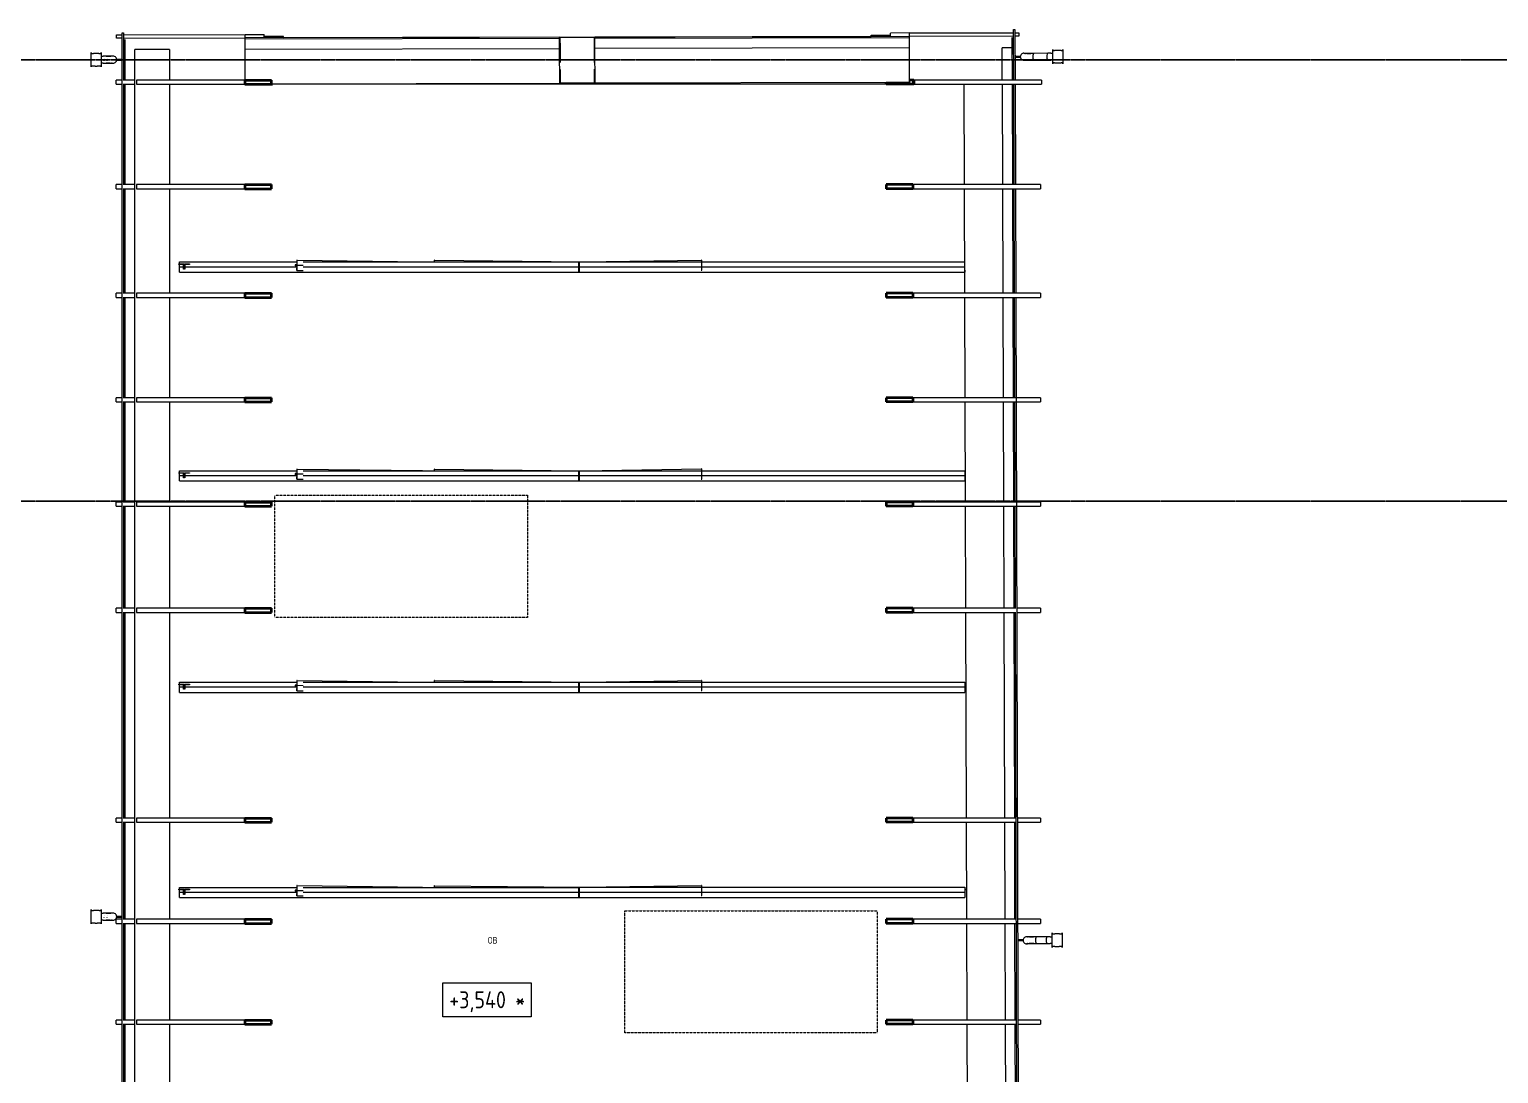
# Model space of a CAD drawing. Header units: millimetres. Extents: x -129048 to 476301, y -5853 to 215316.
# Drawn here: x 434233 to 455868, y 100754 to 116134 of the extents above; entities that cross this region are included whole.
import ezdxf

# ---------------------------------------------------------------- set-up
doc = ezdxf.new("R2010")
doc.units = ezdxf.units.MM
doc.linetypes.add('ADSK_Линия сетки', pattern=[25, 20, -2.5, 0, -2.5])
doc.linetypes.add('ADSK_Штриховая_ш3 п1_5', pattern=[4.5, 3, -1.5])
for name, color, linetype, lineweight in [('0_АР', 8, 'Continuous', 20), ('Аннотация', 7, 'Continuous', 9), ('Каркас', 7, 'Continuous', 18), ('Несущие колонны', 7, 'Continuous', 18)]:
    doc.layers.add(name, color=color, linetype=linetype, lineweight=lineweight)
doc.layers.add('Обобщенные модели', color=5, linetype='Continuous', lineweight=18, true_color=0x0000ff)
doc.styles.add('GOST Common_1', font='GOST Common_0.ttf', dxfattribs={"width": 0.9, "height": 200})
doc.styles.add('GOST Common_3', font='GOST Common_0.ttf', dxfattribs={"width": 0.9, "height": 100})

# ---------------------------------------------------------------- blocks, each defined once
blk = doc.blocks.new('Водосток - Тип 1 _карниз больше 490мм_-5200668-План чердака копия 2')
at = {"layer": 'Обобщенные модели'}
for p, q in [((19, 735), (125, 735)), ((125, 735), (231, 735)), ((125, 585), (19, 585)), ((75, 556), (75, 514)), ((75, 514), (75, 306)), ((231, 585), (125, 585)), ((175, 514), (175, 556)), ((175, 306), (175, 514)), ((75, 306), (75, 264)), ((175, 264), (175, 306)), ((120, 109), (120, 30)), ((130, 30), (130, 109))]:
    blk.add_line(p, q, dxfattribs=at)
at = {"layer": 'Обобщенные модели', "flags": 128}
for points in [[(75, 556), (75, 562), (75, 568), (75, 573), (75, 578), (75, 584), (75, 585)], [(175, 585), (175, 581), (175, 575), (175, 570), (175, 564), (175, 559), (175, 556)], [(75, 202), (75, 205), (75, 210), (75, 214), (75, 219), (75, 224), (75, 229), (75, 234), (75, 239), (75, 245), (75, 250), (75, 256), (75, 261), (75, 264)], [(75, 264), (75, 258), (75, 252), (75, 247), (75, 242), (75, 236), (75, 231), (75, 226), (75, 221), (75, 216), (75, 212), (75, 207), (75, 203), (75, 199), (75, 195), (75, 191), (75, 188), (75, 184), (75, 181), (75, 178), (75, 175), (75, 173), (75, 171), (75, 168), (75, 167), (75, 165), (75, 164), (75, 162), (75, 161), (75, 161), (75, 160), (75, 160), (75, 160)], [(175, 264), (175, 258), (175, 252), (175, 247), (175, 242), (175, 236), (175, 231), (175, 226), (175, 221), (175, 216), (175, 212), (175, 207), (175, 203), (175, 199), (175, 197)], [(175, 160), (175, 160), (175, 160), (175, 161), (175, 162), (175, 163), (175, 164), (175, 166), (175, 168), (175, 170), (175, 172), (175, 174), (175, 177), (175, 180), (175, 183), (175, 186), (175, 190), (175, 193), (175, 197), (175, 201), (175, 205), (175, 210), (175, 214), (175, 219), (175, 224), (175, 229), (175, 234), (175, 239), (175, 245), (175, 250), (175, 256), (175, 261), (175, 264)], [(75, 173), (75, 174), (75, 177), (75, 180), (75, 183)], [(175, 177), (175, 175), (175, 173)]]:
    blk.add_lwpolyline(points, dxfattribs=at)
at = {"layer": 'Обобщенные модели'}
for start, end in [(164.8376, 270), (270, 14.9145)]:
    blk.add_arc((125, 160), 52, start, end, dxfattribs=at)
for centre, major_axis, start_param, end_param in [((125, 514), (50, 0), 3.141593, 4.712389), ((125, 514), (-50, 0), 0, 1.570796), ((125, 514), (50, 0), 4.712389, 6.283185), ((125, 514), (-50, 0), 1.570796, 3.141593), ((125, 306), (50, 0), 3.141593, 4.712389), ((125, 306), (-50, 0), 0, 1.570796), ((125, 306), (50, 0), 4.712389, 6.283185), ((125, 306), (-50, 0), 1.570796, 3.141593)]:
    blk.add_ellipse(centre, major_axis=major_axis, ratio=0.309017, start_param=start_param, end_param=end_param, dxfattribs=at)
for points in [[(19, 585), (21, 585), (25, 586), (29, 589), (31, 592), (32, 595), (32, 597), (32, 599), (32, 602), (32, 604), (32, 606), (32, 609), (32, 611), (31, 614), (31, 617), (31, 620), (30, 623), (30, 626), (29, 629), (29, 632), (29, 636), (28, 640), (28, 646), (27, 655), (27, 665), (28, 674), (28, 680), (29, 684), (29, 688), (29, 691), (30, 694), (30, 697), (31, 700), (31, 703), (31, 706), (32, 709), (32, 711), (32, 714), (32, 716), (32, 718), (32, 721), (32, 723), (32, 725), (31, 728), (29, 731), (25, 734), (21, 735), (19, 735)], [(231, 735), (229, 735), (225, 734), (221, 731), (219, 728), (218, 725), (218, 723), (218, 721), (218, 718), (218, 716), (218, 714), (218, 711), (218, 709), (219, 706), (219, 703), (219, 700), (220, 697), (220, 694), (221, 691), (221, 688), (221, 684), (222, 680), (222, 674), (223, 665), (223, 655), (222, 646), (222, 640), (221, 636), (221, 632), (221, 629), (220, 626), (220, 623), (219, 620), (219, 617), (219, 614), (218, 611), (218, 609), (218, 606), (218, 604), (218, 602), (218, 599), (218, 597), (218, 595), (219, 592), (221, 589), (225, 586), (229, 585), (231, 585)]]:
    blk.add_open_spline(points, degree=3, knots=[-1, -1, -1, -1, -0.941176, -0.882353, -0.852941, -0.823529, -0.808824, -0.794118, -0.779412, -0.764706, -0.75, -0.735294, -0.720588, -0.705882, -0.691176, -0.676471, -0.661765, -0.647059, -0.632353, -0.617647, -0.602941, -0.588235, -0.558824, -0.529412, -0.470588, -0.441176, -0.411765, -0.397059, -0.382353, -0.367647, -0.352941, -0.338235, -0.323529, -0.308824, -0.294118, -0.279412, -0.264706, -0.25, -0.235294, -0.220588, -0.205882, -0.191176, -0.176471, -0.147059, -0.117647, -0.058824, 0, 0, 0, 0], dxfattribs=at)
blk = doc.blocks.new('Водосток - Тип 1 _карниз больше 490мм_-5200760-План чердака копия 2')
at = {"layer": 'Обобщенные модели'}
for p, q in [((19, 485), (125, 485)), ((125, 485), (231, 485)), ((125, 335), (19, 335)), ((75, 306), (75, 264)), ((75, 306), (75, 264)), ((75, 306), (75, 264)), ((231, 335), (125, 335)), ((175, 264), (175, 306)), ((175, 264), (175, 306)), ((175, 264), (175, 306)), ((120, 109), (120, 30)), ((130, 30), (130, 109))]:
    blk.add_line(p, q, dxfattribs=at)
at = {"layer": 'Обобщенные модели', "flags": 128}
for points in [[(75, 306), (75, 312), (75, 318), (75, 323), (75, 328), (75, 334), (75, 335)], [(75, 202), (75, 205), (75, 210), (75, 214), (75, 219), (75, 224), (75, 229), (75, 234), (75, 239), (75, 245), (75, 250), (75, 256), (75, 261), (75, 264)], [(75, 264), (75, 258), (75, 252), (75, 247), (75, 242), (75, 236), (75, 231), (75, 226), (75, 221), (75, 216), (75, 212), (75, 207), (75, 203), (75, 199), (75, 195), (75, 191), (75, 188), (75, 184), (75, 181), (75, 178), (75, 175), (75, 173), (75, 171), (75, 168), (75, 167), (75, 165), (75, 164), (75, 162), (75, 161), (75, 161), (75, 160), (75, 160), (75, 160)], [(175, 335), (175, 331), (175, 325), (175, 320), (175, 314), (175, 309), (175, 306)], [(175, 264), (175, 258), (175, 252), (175, 247), (175, 242), (175, 236), (175, 231), (175, 226), (175, 221), (175, 216), (175, 212), (175, 207), (175, 203), (175, 199), (175, 197)], [(175, 160), (175, 160), (175, 160), (175, 161), (175, 162), (175, 163), (175, 164), (175, 166), (175, 168), (175, 170), (175, 172), (175, 174), (175, 177), (175, 180), (175, 183), (175, 186), (175, 190), (175, 193), (175, 197), (175, 201), (175, 205), (175, 210), (175, 214), (175, 219), (175, 224), (175, 229), (175, 234), (175, 239), (175, 245), (175, 250), (175, 256), (175, 261), (175, 264)], [(75, 173), (75, 174), (75, 177), (75, 180), (75, 183)], [(175, 177), (175, 175), (175, 173)]]:
    blk.add_lwpolyline(points, dxfattribs=at)
at = {"layer": 'Обобщенные модели'}
for start, end in [(164.8376, 270), (270, 14.9145)]:
    blk.add_arc((125, 160), 52, start, end, dxfattribs=at)
for centre, start_param, end_param in [((125, 306), 4.421491, 4.479688), ((125, 306), 4.421491, 4.479688), ((125, 264), 4.421491, 4.479688), ((125, 264), 4.421491, 4.479688), ((125, 306), 4.94509, 5.003287), ((125, 306), 4.94509, 5.003287), ((125, 264), 4.94509, 5.003287), ((125, 264), 4.94509, 5.003287), ((125, 306), 5.952434, 6.021386), ((125, 306), 5.952434, 6.021386), ((125, 264), 5.950351, 6.021386), ((125, 264), 5.950351, 6.021386)]:
    blk.add_ellipse(centre, major_axis=(50, 0), ratio=0.309017, start_param=start_param, end_param=end_param, dxfattribs=at)
for points in [[(19, 335), (21, 335), (25, 336), (29, 339), (31, 342), (32, 345), (32, 347), (32, 349), (32, 352), (32, 354), (32, 356), (32, 359), (32, 361), (31, 364), (31, 367), (31, 370), (30, 373), (30, 376), (29, 379), (29, 382), (29, 386), (28, 390), (28, 396), (27, 405), (27, 415), (28, 424), (28, 430), (29, 434), (29, 438), (29, 441), (30, 444), (30, 447), (31, 450), (31, 453), (31, 456), (32, 459), (32, 461), (32, 464), (32, 466), (32, 468), (32, 471), (32, 473), (32, 475), (31, 478), (29, 481), (25, 484), (21, 485), (19, 485)], [(231, 485), (229, 485), (225, 484), (221, 481), (219, 478), (218, 475), (218, 473), (218, 471), (218, 468), (218, 466), (218, 464), (218, 461), (218, 459), (219, 456), (219, 453), (219, 450), (220, 447), (220, 444), (221, 441), (221, 438), (221, 434), (222, 430), (222, 424), (223, 415), (223, 405), (222, 396), (222, 390), (221, 386), (221, 382), (221, 379), (220, 376), (220, 373), (219, 370), (219, 367), (219, 364), (218, 361), (218, 359), (218, 356), (218, 354), (218, 352), (218, 349), (218, 347), (218, 345), (219, 342), (221, 339), (225, 336), (229, 335), (231, 335)]]:
    blk.add_open_spline(points, degree=3, knots=[-1, -1, -1, -1, -0.941176, -0.882353, -0.852941, -0.823529, -0.808824, -0.794118, -0.779412, -0.764706, -0.75, -0.735294, -0.720588, -0.705882, -0.691176, -0.676471, -0.661765, -0.647059, -0.632353, -0.617647, -0.602941, -0.588235, -0.558824, -0.529412, -0.470588, -0.441176, -0.411765, -0.397059, -0.382353, -0.367647, -0.352941, -0.338235, -0.323529, -0.308824, -0.294118, -0.279412, -0.264706, -0.25, -0.235294, -0.220588, -0.205882, -0.191176, -0.176471, -0.147059, -0.117647, -0.058824, 0, 0, 0, 0], dxfattribs=at)
blk = doc.blocks.new('Водосток - Тип 1 _карниз больше 490мм_-5200714-План чердака копия 2')
at = {"layer": 'Обобщенные модели'}
for p, q in [((19, 685), (125, 685)), ((125, 685), (231, 685)), ((125, 535), (19, 535)), ((75, 506), (75, 464)), ((75, 464), (75, 306)), ((231, 535), (125, 535)), ((175, 464), (175, 506)), ((175, 306), (175, 464)), ((75, 306), (75, 264)), ((175, 264), (175, 306)), ((120, 109), (120, 30)), ((130, 30), (130, 109))]:
    blk.add_line(p, q, dxfattribs=at)
at = {"layer": 'Обобщенные модели', "flags": 128}
for points in [[(75, 506), (75, 512), (75, 518), (75, 523), (75, 528), (75, 534), (75, 535)], [(175, 535), (175, 531), (175, 525), (175, 520), (175, 514), (175, 509), (175, 506)], [(75, 202), (75, 205), (75, 210), (75, 214), (75, 219), (75, 224), (75, 229), (75, 234), (75, 239), (75, 245), (75, 250), (75, 256), (75, 261), (75, 264)], [(75, 264), (75, 258), (75, 252), (75, 247), (75, 242), (75, 236), (75, 231), (75, 226), (75, 221), (75, 216), (75, 212), (75, 207), (75, 203), (75, 199), (75, 195), (75, 191), (75, 188), (75, 184), (75, 181), (75, 178), (75, 175), (75, 173), (75, 171), (75, 168), (75, 167), (75, 165), (75, 164), (75, 162), (75, 161), (75, 161), (75, 160), (75, 160), (75, 160)], [(175, 264), (175, 258), (175, 252), (175, 247), (175, 242), (175, 236), (175, 231), (175, 226), (175, 221), (175, 216), (175, 212), (175, 207), (175, 203), (175, 199), (175, 197)], [(175, 160), (175, 160), (175, 160), (175, 161), (175, 162), (175, 163), (175, 164), (175, 166), (175, 168), (175, 170), (175, 172), (175, 174), (175, 177), (175, 180), (175, 183), (175, 186), (175, 190), (175, 193), (175, 197), (175, 201), (175, 205), (175, 210), (175, 214), (175, 219), (175, 224), (175, 229), (175, 234), (175, 239), (175, 245), (175, 250), (175, 256), (175, 261), (175, 264)], [(75, 173), (75, 174), (75, 177), (75, 180), (75, 183)], [(175, 177), (175, 175), (175, 173)]]:
    blk.add_lwpolyline(points, dxfattribs=at)
at = {"layer": 'Обобщенные модели'}
for start, end in [(164.8376, 270), (270, 14.9145)]:
    blk.add_arc((125, 160), 52, start, end, dxfattribs=at)
for centre, major_axis, start_param, end_param in [((125, 464), (50, 0), 3.141593, 4.712389), ((125, 464), (-50, 0), 0, 1.570796), ((125, 464), (50, 0), 4.712389, 6.283185), ((125, 464), (-50, 0), 1.570796, 3.141593), ((125, 306), (50, 0), 3.141593, 4.712389), ((125, 306), (-50, 0), 0, 1.570796), ((125, 306), (50, 0), 4.712389, 6.283185), ((125, 306), (-50, 0), 1.570796, 3.141593)]:
    blk.add_ellipse(centre, major_axis=major_axis, ratio=0.309017, start_param=start_param, end_param=end_param, dxfattribs=at)
for points in [[(19, 535), (21, 535), (25, 536), (29, 539), (31, 542), (32, 545), (32, 547), (32, 549), (32, 552), (32, 554), (32, 556), (32, 559), (32, 561), (31, 564), (31, 567), (31, 570), (30, 573), (30, 576), (29, 579), (29, 582), (29, 586), (28, 590), (28, 596), (27, 605), (27, 615), (28, 624), (28, 630), (29, 634), (29, 638), (29, 641), (30, 644), (30, 647), (31, 650), (31, 653), (31, 656), (32, 659), (32, 661), (32, 664), (32, 666), (32, 668), (32, 671), (32, 673), (32, 675), (31, 678), (29, 681), (25, 684), (21, 685), (19, 685)], [(231, 685), (229, 685), (225, 684), (221, 681), (219, 678), (218, 675), (218, 673), (218, 671), (218, 668), (218, 666), (218, 664), (218, 661), (218, 659), (219, 656), (219, 653), (219, 650), (220, 647), (220, 644), (221, 641), (221, 638), (221, 634), (222, 630), (222, 624), (223, 615), (223, 605), (222, 596), (222, 590), (221, 586), (221, 582), (221, 579), (220, 576), (220, 573), (219, 570), (219, 567), (219, 564), (218, 561), (218, 559), (218, 556), (218, 554), (218, 552), (218, 549), (218, 547), (218, 545), (219, 542), (221, 539), (225, 536), (229, 535), (231, 535)]]:
    blk.add_open_spline(points, degree=3, knots=[-1, -1, -1, -1, -0.941176, -0.882353, -0.852941, -0.823529, -0.808824, -0.794118, -0.779412, -0.764706, -0.75, -0.735294, -0.720588, -0.705882, -0.691176, -0.676471, -0.661765, -0.647059, -0.632353, -0.617647, -0.602941, -0.588235, -0.558824, -0.529412, -0.470588, -0.441176, -0.411765, -0.397059, -0.382353, -0.367647, -0.352941, -0.338235, -0.323529, -0.308824, -0.294118, -0.279412, -0.264706, -0.25, -0.235294, -0.220588, -0.205882, -0.191176, -0.176471, -0.147059, -0.117647, -0.058824, 0, 0, 0, 0], dxfattribs=at)
blk = doc.blocks.new('Водосток - Тип 1 _карниз больше 490мм_-5200806-План чердака копия 2')
at = {"layer": 'Обобщенные модели'}
for p, q in [((19, 485), (125, 485)), ((125, 485), (231, 485)), ((125, 335), (19, 335)), ((75, 306), (75, 264)), ((75, 306), (75, 264)), ((75, 306), (75, 264)), ((231, 335), (125, 335)), ((175, 264), (175, 306)), ((175, 264), (175, 306)), ((175, 264), (175, 306)), ((120, 109), (120, 30)), ((130, 30), (130, 109))]:
    blk.add_line(p, q, dxfattribs=at)
at = {"layer": 'Обобщенные модели', "flags": 128}
for points in [[(75, 306), (75, 312), (75, 318), (75, 323), (75, 328), (75, 334), (75, 335)], [(75, 202), (75, 205), (75, 210), (75, 214), (75, 219), (75, 224), (75, 229), (75, 234), (75, 239), (75, 245), (75, 250), (75, 256), (75, 261), (75, 264)], [(75, 264), (75, 258), (75, 252), (75, 247), (75, 242), (75, 236), (75, 231), (75, 226), (75, 221), (75, 216), (75, 212), (75, 207), (75, 203), (75, 199), (75, 195), (75, 191), (75, 188), (75, 184), (75, 181), (75, 178), (75, 175), (75, 173), (75, 171), (75, 168), (75, 167), (75, 165), (75, 164), (75, 162), (75, 161), (75, 161), (75, 160), (75, 160), (75, 160)], [(175, 335), (175, 331), (175, 325), (175, 320), (175, 314), (175, 309), (175, 306)], [(175, 264), (175, 258), (175, 252), (175, 247), (175, 242), (175, 236), (175, 231), (175, 226), (175, 221), (175, 216), (175, 212), (175, 207), (175, 203), (175, 199), (175, 197)], [(175, 160), (175, 160), (175, 160), (175, 161), (175, 162), (175, 163), (175, 164), (175, 166), (175, 168), (175, 170), (175, 172), (175, 174), (175, 177), (175, 180), (175, 183), (175, 186), (175, 190), (175, 193), (175, 197), (175, 201), (175, 205), (175, 210), (175, 214), (175, 219), (175, 224), (175, 229), (175, 234), (175, 239), (175, 245), (175, 250), (175, 256), (175, 261), (175, 264)], [(75, 173), (75, 174), (75, 177), (75, 180), (75, 183)], [(175, 177), (175, 175), (175, 173)]]:
    blk.add_lwpolyline(points, dxfattribs=at)
at = {"layer": 'Обобщенные модели'}
for radius, start, end in [(52, 164.8376, 270), (50, 244.2857, 244.565), (52, 270, 14.9145)]:
    blk.add_arc((125, 160), radius, start, end, dxfattribs=at)
for centre, start_param, end_param in [((125, 306), 4.421491, 4.479688), ((125, 306), 4.421491, 4.479688), ((125, 264), 4.421491, 4.479688), ((125, 264), 4.421491, 4.479688), ((125, 306), 4.94509, 5.003287), ((125, 306), 4.94509, 5.003287), ((125, 264), 4.94509, 5.003287), ((125, 264), 4.94509, 5.003287), ((125, 306), 5.952434, 6.021386), ((125, 306), 5.952434, 6.021386), ((125, 264), 5.950351, 6.021386), ((125, 264), 5.950351, 6.021386)]:
    blk.add_ellipse(centre, major_axis=(50, 0), ratio=0.309017, start_param=start_param, end_param=end_param, dxfattribs=at)
for points in [[(19, 335), (21, 335), (25, 336), (29, 339), (31, 342), (32, 345), (32, 347), (32, 349), (32, 352), (32, 354), (32, 356), (32, 359), (32, 361), (31, 364), (31, 367), (31, 370), (30, 373), (30, 376), (29, 379), (29, 382), (29, 386), (28, 390), (28, 396), (27, 405), (27, 415), (28, 424), (28, 430), (29, 434), (29, 438), (29, 441), (30, 444), (30, 447), (31, 450), (31, 453), (31, 456), (32, 459), (32, 461), (32, 464), (32, 466), (32, 468), (32, 471), (32, 473), (32, 475), (31, 478), (29, 481), (25, 484), (21, 485), (19, 485)], [(231, 485), (229, 485), (225, 484), (221, 481), (219, 478), (218, 475), (218, 473), (218, 471), (218, 468), (218, 466), (218, 464), (218, 461), (218, 459), (219, 456), (219, 453), (219, 450), (220, 447), (220, 444), (221, 441), (221, 438), (221, 434), (222, 430), (222, 424), (223, 415), (223, 405), (222, 396), (222, 390), (221, 386), (221, 382), (221, 379), (220, 376), (220, 373), (219, 370), (219, 367), (219, 364), (218, 361), (218, 359), (218, 356), (218, 354), (218, 352), (218, 349), (218, 347), (218, 345), (219, 342), (221, 339), (225, 336), (229, 335), (231, 335)]]:
    blk.add_open_spline(points, degree=3, knots=[-1, -1, -1, -1, -0.941176, -0.882353, -0.852941, -0.823529, -0.808824, -0.794118, -0.779412, -0.764706, -0.75, -0.735294, -0.720588, -0.705882, -0.691176, -0.676471, -0.661765, -0.647059, -0.632353, -0.617647, -0.602941, -0.588235, -0.558824, -0.529412, -0.470588, -0.441176, -0.411765, -0.397059, -0.382353, -0.367647, -0.352941, -0.338235, -0.323529, -0.308824, -0.294118, -0.279412, -0.264706, -0.25, -0.235294, -0.220588, -0.205882, -0.191176, -0.176471, -0.147059, -0.117647, -0.058824, 0, 0, 0, 0], dxfattribs=at)
blk = doc.blocks.new('LL-Двойной уголок - 2L75X75X8-2260356-План чердака копия 2')
at = {"layer": 'Каркас'}
for p, q in [((24414, 40070), (24412, 40070)), ((24412, 40070), (24412, 40003)), ((24414, 39995), (24414, 40070)), ((24414, 40070), (26210, 40070)), ((26220, 40070), (30092, 40070)), ((24412, 39995), (24414, 39995)), ((24414, 39995), (24412, 39995)), ((24412, 39987), (24412, 39920)), ((24412, 39920), (24414, 39920)), ((26210, 39995), (24414, 39995)), ((24414, 39920), (24414, 39995)), ((26210, 39995), (24414, 39995)), ((24414, 39920), (30092, 39920)), ((30092, 39995), (26222, 39995)), ((30092, 39995), (26222, 39995)), ((30092, 39948), (30092, 39920))]:
    blk.add_line(p, q, dxfattribs=at)
blk = doc.blocks.new('LL-Двойной уголок - 2L75X75X8-2259724-План чердака копия 2')
at = {"layer": 'Каркас'}
for p, q in [((18528, 40041), (18528, 40070)), ((18528, 40070), (20257, 40070)), ((18528, 39995), (18528, 40033)), ((20351, 40070), (24408, 40070)), ((24411, 40070), (24408, 40070)), ((24408, 40070), (24408, 39995)), ((24411, 40003), (24411, 40070)), ((18586, 39995), (18528, 39995)), ((18528, 39920), (18528, 39995)), ((18586, 39995), (18528, 39995)), ((18528, 39920), (24408, 39920)), ((18602, 39995), (18594, 39995)), ((18602, 39995), (18594, 39995)), ((20256, 39995), (18610, 39995)), ((20256, 39995), (18610, 39995)), ((24408, 39995), (20350, 39995)), ((24408, 39995), (20350, 39995)), ((24408, 39995), (24412, 39995)), ((24408, 39995), (24408, 39920)), ((24412, 39995), (24408, 39995)), ((24408, 39920), (24411, 39920)), ((24411, 39920), (24411, 39987))]:
    blk.add_line(p, q, dxfattribs=at)
blk = doc.blocks.new('LL-Двойной уголок - 2L75X75X8-2357589-План чердака копия 2')
at = {"layer": 'Каркас'}
for p, q in [((24457, 40070), (26215, 40098)), ((26220, 40098), (26215, 40098)), ((26215, 40098), (26216, 40023)), ((26221, 40031), (26220, 40098)), ((26225, 40031), (26221, 40031)), ((26216, 40023), (26210, 40023)), ((26216, 40023), (26210, 40023)), ((26211, 39948), (26217, 39948)), ((26216, 40023), (26225, 40023)), ((26216, 40023), (26217, 39948)), ((26225, 40023), (26216, 40023)), ((26217, 39948), (26222, 39948)), ((26222, 39948), (26221, 40015)), ((26221, 40015), (26226, 40015))]:
    blk.add_line(p, q, dxfattribs=at)
blk = doc.blocks.new('LL-Двойной уголок - 2L75X75X8-2357592-План чердака копия 2')
at = {"layer": 'Каркас'}
for p, q in [((22279, 40095), (22278, 40070)), ((22283, 40094), (22279, 40095)), ((22283, 40070), (22283, 40094)), ((22283, 40094), (24435, 40070))]:
    blk.add_line(p, q, dxfattribs=at)
blk = doc.blocks.new('Двойной уголок _ГОСТ 8509-93_-Колонна - LL 75x8x8-2260355-План чердака копия 2')
at = {"layer": 'Несущие колонны'}
for p, q in [((-79, 21.5), (-4, 21.5)), ((-79, 13.5), (-79, 21.5)), ((-12, 13.5), (-79, 13.5)), ((-12, -53.5), (-12, 13.5)), ((-4, 21.5), (-4, -53.5)), ((4, 21.5), (79, 21.5)), ((4, -53.5), (4, 21.5)), ((12, 13.5), (12, -53.5)), ((79, 13.5), (12, 13.5)), ((79, 21.5), (79, 13.5)), ((-4, -53.5), (-12, -53.5)), ((12, -53.5), (4, -53.5))]:
    blk.add_line(p, q, dxfattribs=at)
blk = doc.blocks.new('LL-Двойной уголок - 2L75X75X8-2357601-План чердака копия 2')
at = {"layer": 'Каркас'}
for p, q in [((20257, 40028), (20231, 40028)), ((20231, 40028), (20231, 40020)), ((20258, 40095), (20257, 40028)), ((20261, 40095), (20258, 40095)), ((20260, 40020), (20261, 40095)), ((20261, 40095), (22108, 40072)), ((20231, 40020), (20260, 40020)), ((20260, 40020), (20231, 40020)), ((20231, 40020), (20231, 40012)), ((20231, 40012), (20257, 40012)), ((20257, 40012), (20256, 39945)), ((20256, 39945), (20259, 39945)), ((20259, 39945), (20260, 40020)), ((20259, 39945), (20350, 39944)), ((20350, 40019), (20260, 40020)), ((20350, 40019), (20260, 40020))]:
    blk.add_line(p, q, dxfattribs=at)
blk = doc.blocks.new('LL-Двойной уголок - 2L75X75X8-V1-План чердака копия 2')
at = {"layer": 'Каркас'}
for p, q in [((24414, 36995), (24412, 36995)), ((24412, 36995), (24412, 36928)), ((24412, 36920), (24414, 36920)), ((24414, 36920), (24412, 36920)), ((24412, 36912), (24412, 36845)), ((24412, 36845), (24414, 36845)), ((24414, 36920), (24414, 36995)), ((24414, 36995), (26210, 36995)), ((26210, 36920), (24414, 36920)), ((24414, 36845), (24414, 36920)), ((26210, 36920), (24414, 36920)), ((24414, 36845), (30092, 36845)), ((26220, 36995), (30092, 36995)), ((30092, 36920), (26222, 36920)), ((30092, 36920), (26222, 36920)), ((30092, 36995), (30092, 36920)), ((30092, 36920), (30092, 36845))]:
    blk.add_line(p, q, dxfattribs=at)
blk = doc.blocks.new('Двойной уголок _ГОСТ 8509-93_-Колонна - LL 75x8x8-V2-План чердака копия 2')
at = {"layer": 'Несущие колонны'}
for p, q in [((64, 22), (73, 22)), ((73, 14), (64, 14))]:
    blk.add_line(p, q, dxfattribs=at)
blk = doc.blocks.new('LL-Двойной уголок - 2L75X75X8-V3-План чердака копия 2')
at = {"layer": 'Каркас'}
for p, q in [((18528, 33851), (18528, 33880)), ((18528, 33880), (20257, 33880)), ((18528, 33805), (18528, 33843)), ((18586, 33805), (18528, 33805)), ((18528, 33730), (18528, 33805)), ((18586, 33805), (18528, 33805)), ((18602, 33805), (18594, 33805)), ((18602, 33805), (18594, 33805)), ((20256, 33805), (18610, 33805)), ((20256, 33805), (18610, 33805)), ((24408, 33805), (20350, 33805)), ((24408, 33805), (20350, 33805)), ((20351, 33880), (24408, 33880)), ((24411, 33880), (24408, 33880)), ((24408, 33880), (24408, 33805)), ((24408, 33805), (24412, 33805)), ((24408, 33805), (24408, 33730)), ((24412, 33805), (24408, 33805)), ((24411, 33813), (24411, 33880)), ((24411, 33730), (24411, 33797)), ((18528, 33730), (24408, 33730)), ((24408, 33730), (24411, 33730))]:
    blk.add_line(p, q, dxfattribs=at)
blk = doc.blocks.new('Двойной уголок _ГОСТ 8509-93_-Колонна - LL 75x8x8-V4-План чердака копия 2')
at = {"layer": 'Несущие колонны'}
for p, q in [((64, 22), (79, 22)), ((79, 14), (64, 14)), ((79, 22), (79, 14))]:
    blk.add_line(p, q, dxfattribs=at)
blk = doc.blocks.new('LL-Двойной уголок - 2L75X75X8-V5-План чердака копия 2')
at = {"layer": 'Каркас'}
for p, q in [((18528, 30831), (18528, 30859)), ((18528, 30859), (20257, 30859)), ((18528, 30784), (18528, 30823)), ((18586, 30784), (18528, 30784)), ((18528, 30709), (18528, 30784)), ((18586, 30784), (18528, 30784)), ((18602, 30784), (18594, 30784)), ((18602, 30784), (18594, 30784)), ((20256, 30784), (18610, 30784)), ((20256, 30784), (18610, 30784)), ((24408, 30784), (20350, 30784)), ((24408, 30784), (20350, 30784)), ((20351, 30859), (24408, 30859)), ((24411, 30859), (24408, 30859)), ((24408, 30859), (24408, 30784)), ((24408, 30784), (24412, 30784)), ((24408, 30784), (24408, 30709)), ((24412, 30784), (24408, 30784)), ((24411, 30792), (24411, 30859)), ((24411, 30709), (24411, 30776)), ((18528, 30709), (24408, 30709)), ((24408, 30709), (24411, 30709))]:
    blk.add_line(p, q, dxfattribs=at)
blk = doc.blocks.new('Высотные отметки - Рамка-12095-План чердака копия 2')
at = {"layer": 'Аннотация'}
for p, q in [((-6.5, 0), (-6.5, 5)), ((-6.5, 5), (6.5, 5)), ((6.5, 5), (6.5, 0)), ((6.5, 0), (-6.5, 0))]:
    blk.add_line(p, q, dxfattribs=at)

msp = doc.modelspace()

# ---------------------------------------------------------------- linework, layer by layer
at = {"linetype": 'ADSK_Линия сетки'}
for p, q in [((407800.225, 115683.455), (473919.807, 115683.455)), ((407800.225, 109183.455), (473919.807, 109183.455))]:
    msp.add_line(p, q, dxfattribs=at)
at = {"layer": '0_АР'}
for p, q in [((435517.407, 116055.667), (435597.351, 116055.838)), ((435517.514, 116005.668), (435517.407, 116055.667)), ((435597.351, 116005.838), (435517.514, 116005.668)), ((435597.351, 93420.98), (435597.351, 116080.86)), ((435597.351, 116080.86), (435617.351, 116080.86)), ((435617.351, 116080.86), (435617.351, 115387.334)), ((435617.351, 116055.881), (437411.307, 116059.717)), ((435617.351, 116005.881), (437411.286, 116009.717)), ((435637.351, 115985.924), (435637.351, 115387.334)), ((442041.021, 115999.617), (437411.286, 115989.717)), ((437974.623, 116011.922), (446630.537, 116030.431)), ((442040.978, 116019.617), (442555.055, 116020.716)), ((442041.021, 115999.617), (442041.021, 115999.617)), ((442046.751, 116019.629), (442047.115, 115849.63)), ((442555.055, 116020.716), (442560.829, 116020.729)), ((442555.419, 115850.717), (442555.055, 116020.716)), ((447193.621, 116010.635), (442560.871, 116000.729)), ((447193.643, 116080.635), (448726.215, 116083.913)), ((448726.37, 116033.913), (447193.75, 116030.636)), ((448708.374, 115387.334), (448706.432, 116013.87)), ((448726.06, 116133.903), (448746.06, 116133.965)), ((448728.374, 115387.334), (448726.06, 116133.903)), ((448746.06, 116133.965), (448748.374, 115387.334)), ((448746.215, 116083.955), (448801.191, 116084.073)), ((448801.297, 116034.073), (448746.37, 116033.956)), ((448801.191, 116084.073), (448801.297, 116034.073)), ((435819.469, 115836.313), (435787.351, 115836.244)), ((435787.351, 93016.907), (435787.351, 115836.244)), ((436297.351, 115837.335), (435819.469, 115836.313)), ((436297.351, 115837.335), (436297.351, 115387.334)), ((442041.341, 115849.617), (437411.286, 115839.717)), ((437411.286, 115329.716), (437411.286, 115839.717)), ((442042.432, 115339.619), (442041.341, 115849.617)), ((442047.115, 115849.63), (442047.553, 115644.63)), ((442555.857, 115645.717), (442555.419, 115850.717)), ((447193.621, 115860.635), (442561.192, 115850.729)), ((442562.283, 115340.73), (442561.192, 115850.729)), ((447193.621, 115387.334), (447193.621, 115860.635)), ((448706.897, 115863.871), (448556.897, 115863.55)), ((448558.373, 115387.334), (448556.897, 115863.55)), ((442047.767, 115544.63), (442048.205, 115339.631)), ((442556.509, 115340.718), (442556.071, 115545.717)), ((435510.36, 115327.334), (435510.36, 115387.334)), ((435597.351, 115387.334), (435510.36, 115387.334)), ((435510.36, 115327.334), (435597.351, 115327.334)), ((435787.351, 115387.334), (435613.194, 115387.334)), ((435613.194, 115327.334), (435787.351, 115327.334)), ((435617.351, 115327.334), (435617.351, 113847.334)), ((435637.351, 115327.334), (435637.351, 113847.334)), ((435811.726, 115387.334), (435811.726, 115327.334)), ((437405.442, 115387.334), (435811.726, 115387.334)), ((435811.726, 115327.334), (437405.442, 115327.334)), ((436297.351, 115327.334), (436297.351, 113847.334)), ((437411.286, 115329.716), (437417.501, 115329.729)), ((437417.501, 115329.729), (437812.159, 115330.573)), ((437417.501, 115329.729), (437812.159, 115330.573)), ((437812.159, 115330.573), (442042.432, 115339.619)), ((446848.409, 115327.334), (437812.159, 115327.334)), ((442556.509, 115340.718), (442048.205, 115339.631)), ((446848.409, 115349.896), (442562.283, 115340.73)), ((446848.409, 115349.896), (447193.621, 115350.634)), ((447193.621, 115350.634), (446848.409, 115349.896)), ((447193.621, 115350.634), (447193.621, 115387.334)), ((447193.621, 115387.334), (447193.621, 115350.634)), ((447243.067, 115387.334), (447243.067, 115327.334)), ((447243.067, 115327.334), (447243.067, 115387.334)), ((449136.305, 115387.334), (447255.126, 115387.334)), ((447255.126, 115327.334), (449136.305, 115327.334)), ((448003.145, 113847.334), (447998.557, 115327.334)), ((448558.559, 115327.334), (448563.147, 113847.334)), ((448713.148, 113847.334), (448708.56, 115327.334)), ((448733.148, 113847.334), (448728.56, 115327.334)), ((448748.56, 115327.334), (448753.148, 113847.334)), ((449136.305, 115387.334), (449136.305, 115327.334)), ((435510.36, 113787.334), (435510.36, 113847.334)), ((435597.351, 113847.334), (435510.36, 113847.334)), ((435787.351, 113847.334), (435613.194, 113847.334)), ((435811.726, 113847.334), (435811.726, 113787.334)), ((437405.442, 113847.334), (435811.726, 113847.334)), ((449124.246, 113847.334), (447243.067, 113847.334)), ((449124.246, 113847.334), (449124.246, 113787.334)), ((435510.36, 113787.334), (435597.351, 113787.334)), ((435613.194, 113787.334), (435787.351, 113787.334)), ((435617.351, 113787.334), (435617.351, 112247.334)), ((435637.351, 113787.334), (435637.351, 112247.334)), ((435811.726, 113787.334), (437405.442, 113787.334)), ((436297.351, 113787.334), (436297.351, 112247.334)), ((447243.067, 113787.334), (449124.246, 113787.334)), ((448008.105, 112247.334), (448003.331, 113787.334)), ((448563.333, 113787.334), (448568.107, 112247.334)), ((448718.108, 112247.334), (448713.334, 113787.334)), ((448738.108, 112247.334), (448733.334, 113787.334)), ((448753.334, 113787.334), (448758.108, 112247.334)), ((435510.36, 112187.334), (435510.36, 112247.334)), ((435597.351, 112247.334), (435510.36, 112247.334)), ((435510.36, 112187.334), (435597.351, 112187.334)), ((435787.351, 112247.334), (435613.194, 112247.334)), ((435613.194, 112187.334), (435787.351, 112187.334)), ((435617.351, 112187.334), (435617.351, 110707.334)), ((435637.351, 112187.334), (435637.351, 110707.334)), ((435811.726, 112247.334), (435811.726, 112187.334)), ((437405.442, 112247.334), (435811.726, 112247.334)), ((435811.726, 112187.334), (437405.442, 112187.334)), ((436297.351, 112187.334), (436297.351, 110707.334)), ((449124.246, 112247.334), (447243.067, 112247.334)), ((447243.067, 112187.334), (449124.246, 112187.334)), ((448012.879, 110707.334), (448008.291, 112187.334)), ((448568.293, 112187.334), (448572.881, 110707.334)), ((448722.882, 110707.334), (448718.294, 112187.334)), ((448742.882, 110707.334), (448738.294, 112187.334)), ((448758.294, 112187.334), (448816.411, 93439.773)), ((449124.246, 112247.334), (449124.246, 112187.334)), ((435510.36, 110647.334), (435510.36, 110707.334)), ((435597.351, 110707.334), (435510.36, 110707.334)), ((435510.36, 110647.334), (435597.351, 110647.334)), ((435787.351, 110707.334), (435613.194, 110707.334)), ((435613.194, 110647.334), (435787.351, 110647.334)), ((435617.351, 110647.334), (435617.351, 109172.334)), ((435637.351, 110647.334), (435637.351, 109172.334)), ((435811.726, 110707.334), (435811.726, 110647.334)), ((437405.442, 110707.334), (435811.726, 110707.334)), ((435811.726, 110647.334), (437405.442, 110647.334)), ((436297.351, 110647.334), (436297.351, 109172.334)), ((448758.571, 110707.334), (447243.067, 110707.334)), ((447243.067, 110647.334), (448758.571, 110647.334)), ((448017.637, 109172.334), (448013.065, 110647.334)), ((448573.067, 110647.334), (448577.64, 109172.334)), ((448727.64, 109172.334), (448723.068, 110647.334)), ((448747.641, 109172.334), (448743.068, 110647.334)), ((449124.246, 110707.334), (448762.882, 110707.334)), ((448763.068, 110647.334), (449124.246, 110647.334)), ((449124.246, 110707.334), (449124.246, 110647.334)), ((435510.36, 109112.334), (435510.36, 109172.334)), ((435597.351, 109172.334), (435510.36, 109172.334)), ((435510.36, 109112.334), (435597.351, 109112.334)), ((435787.351, 109172.334), (435613.194, 109172.334)), ((435613.194, 109112.334), (435787.351, 109112.334)), ((435617.351, 109112.334), (435617.351, 107607.334)), ((435637.351, 109112.334), (435637.351, 107607.334)), ((435811.726, 109172.334), (435811.726, 109112.334)), ((437405.442, 109172.334), (435811.726, 109172.334)), ((435811.726, 109112.334), (437405.442, 109112.334)), ((436297.351, 109112.334), (436297.351, 107607.334)), ((448758.571, 109172.334), (447243.067, 109172.334)), ((447243.067, 109112.334), (448758.571, 109112.334)), ((448022.488, 107607.334), (448017.823, 109112.334)), ((448577.826, 109112.334), (448582.491, 107607.334)), ((448732.492, 107607.334), (448727.826, 109112.334)), ((448752.492, 107607.334), (448747.827, 109112.334)), ((449124.246, 109172.334), (448767.641, 109172.334)), ((448767.827, 109112.334), (449124.246, 109112.334)), ((449124.246, 109172.334), (449124.246, 109112.334)), ((435510.36, 107547.334), (435510.36, 107607.334)), ((435597.351, 107607.334), (435510.36, 107607.334)), ((435510.36, 107547.334), (435597.351, 107547.334)), ((435787.351, 107607.334), (435613.194, 107607.334)), ((435613.194, 107547.334), (435787.351, 107547.334)), ((435617.351, 107547.334), (435617.351, 104517.334)), ((435637.351, 107547.334), (435637.351, 104517.334)), ((435811.726, 107607.334), (435811.726, 107547.334)), ((437405.442, 107607.334), (435811.726, 107607.334)), ((435811.726, 107547.334), (437405.442, 107547.334)), ((436297.351, 107547.334), (436297.351, 104517.334)), ((448758.571, 107607.334), (447243.067, 107607.334)), ((447243.067, 107547.334), (448758.571, 107547.334)), ((448032.067, 104517.334), (448022.674, 107547.334)), ((448582.677, 107547.334), (448592.07, 104517.334)), ((448742.071, 104517.334), (448732.678, 107547.334)), ((448796.411, 93439.773), (448752.678, 107547.334)), ((449124.246, 107607.334), (448772.492, 107607.334)), ((448772.678, 107547.334), (449124.246, 107547.334)), ((449124.246, 107607.334), (449124.246, 107547.334)), ((435510.36, 104457.334), (435510.36, 104517.334)), ((435597.351, 104517.334), (435510.36, 104517.334)), ((435787.351, 104517.334), (435613.194, 104517.334)), ((435811.726, 104517.334), (435811.726, 104457.334)), ((437405.442, 104517.334), (435811.726, 104517.334)), ((448762.071, 104517.334), (447243.067, 104517.334)), ((449124.246, 104517.334), (448782.071, 104517.334)), ((449124.246, 104517.334), (449124.246, 104457.334)), ((435510.36, 104457.334), (435597.351, 104457.334)), ((435613.194, 104457.334), (435787.351, 104457.334)), ((435617.351, 104457.334), (435617.351, 103027.334)), ((435637.351, 104457.334), (435637.351, 103027.334)), ((435811.726, 104457.334), (437405.442, 104457.334)), ((436297.351, 104457.334), (436297.351, 103027.334)), ((447243.067, 104457.334), (448762.257, 104457.334)), ((448036.686, 103027.334), (448032.253, 104457.334)), ((448592.256, 104457.334), (448596.689, 103027.334)), ((448746.69, 103027.334), (448742.257, 104457.334)), ((448782.257, 104457.334), (449124.246, 104457.334)), ((435510.36, 102967.334), (435510.36, 103027.334)), ((435597.351, 103027.334), (435510.36, 103027.334)), ((435787.351, 103027.334), (435613.194, 103027.334)), ((435811.726, 103027.334), (435811.726, 102967.334)), ((437405.442, 103027.334), (435811.726, 103027.334)), ((448766.69, 103027.334), (447243.067, 103027.334)), ((449124.246, 103027.334), (448786.69, 103027.334)), ((449124.246, 103027.334), (449124.246, 102967.334)), ((435510.36, 102967.334), (435597.351, 102967.334)), ((435613.194, 102967.334), (435787.351, 102967.334)), ((435617.351, 102967.334), (435617.351, 101542.334)), ((435637.351, 102967.334), (435637.351, 101542.334)), ((435811.726, 102967.334), (437405.442, 102967.334)), ((436297.351, 102967.334), (436297.351, 101542.334)), ((447243.067, 102967.334), (448766.876, 102967.334)), ((448041.29, 101542.334), (448036.872, 102967.334)), ((448596.875, 102967.334), (448601.293, 101542.334)), ((448751.293, 101542.334), (448746.876, 102967.334)), ((448786.876, 102967.334), (449124.246, 102967.334)), ((435510.36, 101482.334), (435510.36, 101542.334)), ((435597.351, 101542.334), (435510.36, 101542.334)), ((435510.36, 101482.334), (435597.351, 101482.334)), ((435787.351, 101542.334), (435613.194, 101542.334)), ((435613.194, 101482.334), (435787.351, 101482.334)), ((435617.351, 101482.334), (435617.351, 100002.334)), ((435637.351, 101482.334), (435637.351, 100002.334)), ((435811.726, 101542.334), (435811.726, 101482.334)), ((437405.442, 101542.334), (435811.726, 101542.334)), ((435811.726, 101482.334), (437405.442, 101482.334)), ((436297.351, 101482.334), (436297.351, 100002.334)), ((448771.294, 101542.334), (447243.067, 101542.334)), ((447243.067, 101482.334), (448771.48, 101482.334)), ((448046.064, 100002.334), (448041.476, 101482.334)), ((448601.478, 101482.334), (448606.066, 100002.334)), ((448756.067, 100002.334), (448751.479, 101482.334)), ((449124.246, 101542.334), (448791.294, 101542.334)), ((448791.48, 101482.334), (449124.246, 101482.334)), ((449124.246, 101542.334), (449124.246, 101482.334))]:
    msp.add_line(p, q, dxfattribs=at)
at = {"layer": '0_АР', "lineweight": 9}
for p, q in [((437411.286, 115839.717), (437411.286, 116009.717)), ((437411.307, 116059.717), (437692.913, 116060.319)), ((437411.414, 116009.717), (437411.307, 116059.717)), ((442040.978, 116019.617), (437411.414, 116009.717)), ((437693.02, 116010.32), (437692.913, 116060.319)), ((437974.582, 116030.922), (437692.977, 116030.32)), ((437974.625, 116010.922), (437974.582, 116030.922)), ((442041.341, 115849.617), (442040.978, 116019.617)), ((447193.621, 116030.635), (442560.829, 116020.729)), ((442561.192, 115850.729), (442560.829, 116020.729)), ((446630.496, 116049.431), (446912.102, 116050.033)), ((446630.539, 116029.431), (446630.496, 116049.431)), ((447193.643, 116080.635), (446912.037, 116080.033)), ((446912.144, 116030.033), (446912.037, 116080.033)), ((447193.621, 115860.635), (447193.621, 116030.635)), ((447193.75, 116030.636), (447193.643, 116080.635))]:
    msp.add_line(p, q, dxfattribs=at)
at = {"layer": '0_АР', "lineweight": 40}
for p, q in [((437405.442, 115387.334), (437405.442, 115327.334)), ((437405.442, 115387.334), (437800.1, 115387.334)), ((437405.442, 115327.334), (437800.1, 115327.334)), ((437417.501, 115329.729), (437417.501, 115327.334)), ((437417.501, 115327.334), (437812.159, 115327.334)), ((437800.1, 115327.334), (437800.1, 115387.334)), ((437812.159, 115327.334), (437812.159, 115330.573)), ((446848.409, 115327.334), (446848.409, 115349.896)), ((447243.067, 115327.334), (446848.409, 115327.334)), ((447243.067, 115387.334), (447193.621, 115387.334)), ((447255.126, 115387.334), (447243.067, 115387.334)), ((447255.126, 115327.334), (447243.067, 115327.334)), ((447255.126, 115387.334), (447255.126, 115327.334)), ((437405.442, 113847.334), (437405.442, 113787.334)), ((437405.442, 113847.334), (437800.1, 113847.334)), ((437800.1, 113787.334), (437800.1, 113847.334)), ((447243.067, 113847.334), (446848.409, 113847.334)), ((446848.409, 113847.334), (446848.409, 113787.334)), ((447243.067, 113847.334), (447243.067, 113787.334)), ((437405.442, 113787.334), (437800.1, 113787.334)), ((447243.067, 113787.334), (446848.409, 113787.334)), ((437405.442, 112247.334), (437405.442, 112187.334)), ((437405.442, 112247.334), (437800.1, 112247.334)), ((437405.442, 112187.334), (437800.1, 112187.334)), ((437800.1, 112187.334), (437800.1, 112247.334)), ((447243.067, 112247.334), (446848.409, 112247.334)), ((446848.409, 112247.334), (446848.409, 112187.334)), ((447243.067, 112187.334), (446848.409, 112187.334)), ((447243.067, 112247.334), (447243.067, 112187.334)), ((437405.442, 110707.334), (437405.442, 110647.334)), ((437405.442, 110707.334), (437800.1, 110707.334)), ((437405.442, 110647.334), (437800.1, 110647.334)), ((437800.1, 110647.334), (437800.1, 110707.334)), ((447243.067, 110707.334), (446848.409, 110707.334)), ((446848.409, 110707.334), (446848.409, 110647.334)), ((447243.067, 110647.334), (446848.409, 110647.334)), ((447243.067, 110707.334), (447243.067, 110647.334)), ((437405.442, 109172.334), (437405.442, 109112.334)), ((437405.442, 109172.334), (437800.1, 109172.334)), ((437405.442, 109112.334), (437800.1, 109112.334)), ((437800.1, 109112.334), (437800.1, 109172.334)), ((447243.067, 109172.334), (446848.409, 109172.334)), ((446848.409, 109172.334), (446848.409, 109112.334)), ((447243.067, 109112.334), (446848.409, 109112.334)), ((447243.067, 109172.334), (447243.067, 109112.334)), ((437405.442, 107607.334), (437405.442, 107547.334)), ((437405.442, 107607.334), (437800.1, 107607.334)), ((437405.442, 107547.334), (437800.1, 107547.334)), ((437800.1, 107547.334), (437800.1, 107607.334)), ((447243.067, 107607.334), (446848.409, 107607.334)), ((446848.409, 107607.334), (446848.409, 107547.334)), ((447243.067, 107547.334), (446848.409, 107547.334)), ((447243.067, 107607.334), (447243.067, 107547.334)), ((437405.442, 104517.334), (437405.442, 104457.334)), ((437405.442, 104517.334), (437800.1, 104517.334)), ((437800.1, 104457.334), (437800.1, 104517.334)), ((447243.067, 104517.334), (446848.409, 104517.334)), ((446848.409, 104517.334), (446848.409, 104457.334)), ((447243.067, 104517.334), (447243.067, 104457.334)), ((437405.442, 104457.334), (437800.1, 104457.334)), ((447243.067, 104457.334), (446848.409, 104457.334)), ((437405.442, 103027.334), (437405.442, 102967.334)), ((437405.442, 103027.334), (437800.1, 103027.334)), ((437800.1, 102967.334), (437800.1, 103027.334)), ((447243.067, 103027.334), (446848.409, 103027.334)), ((446848.409, 103027.334), (446848.409, 102967.334)), ((447243.067, 103027.334), (447243.067, 102967.334)), ((437405.442, 102967.334), (437800.1, 102967.334)), ((447243.067, 102967.334), (446848.409, 102967.334)), ((437405.442, 101542.334), (437405.442, 101482.334)), ((437405.442, 101542.334), (437800.1, 101542.334)), ((437405.442, 101482.334), (437800.1, 101482.334)), ((437800.1, 101482.334), (437800.1, 101542.334)), ((447243.067, 101542.334), (446848.409, 101542.334)), ((446848.409, 101542.334), (446848.409, 101482.334)), ((447243.067, 101482.334), (446848.409, 101482.334)), ((447243.067, 101542.334), (447243.067, 101482.334))]:
    msp.add_line(p, q, dxfattribs=at)
at = {"layer": '0_АР', "linetype": 'ADSK_Штриховая_ш3 п1_5'}
for p, q in [((437847.104, 109271.357), (441567.104, 109271.357)), ((437847.104, 107471.357), (437847.104, 109271.357)), ((441567.104, 109271.357), (441567.104, 107471.357)), ((441567.104, 107471.357), (437847.104, 107471.357)), ((442999.161, 103152.374), (446717.803, 103152.374)), ((442999.161, 101352.374), (442999.161, 103152.374)), ((446717.803, 103152.374), (446717.803, 101352.374)), ((446717.803, 101352.374), (442999.161, 101352.374))]:
    msp.add_line(p, q, dxfattribs=at)

# ---------------------------------------------------------------- block references
at = {"layer": '0_АР'}
for name, p, rotation in [('Водосток - Тип 1 _карниз больше 490мм_-5200760-План чердака копия 2', (435627.351, 115561.987), 89.99999999999991), ('Водосток - Тип 1 _карниз больше 490мм_-5200668-План чердака копия 2', (448716.924, 115855.095), 270.1776150639599), ('Водосток - Тип 1 _карниз больше 490мм_-5200806-План чердака копия 2', (435627.351, 102939.938), 89.99999999999991), ('Водосток - Тип 1 _карниз больше 490мм_-5200714-План чердака копия 2', (448757.262, 102842.787), 270.1776150639599)]:
    msp.add_blockref(name, p, dxfattribs=dict(at, rotation=rotation))
for name, p in [('LL-Двойной уголок - 2L75X75X8-2357601-План чердака копия 2', (417914.954, 72638.455)), ('LL-Двойной уголок - 2L75X75X8-2357592-План чердака копия 2', (417914.954, 72638.455)), ('LL-Двойной уголок - 2L75X75X8-2357589-План чердака копия 2', (417914.954, 72638.455)), ('Двойной уголок _ГОСТ 8509-93_-Колонна - LL 75x8x8-2260355-План чердака копия 2', (436512.61, 112658.246)), ('LL-Двойной уголок - 2L75X75X8-2259724-План чердака копия 2', (417914.954, 72638.455)), ('LL-Двойной уголок - 2L75X75X8-2260356-План чердака копия 2', (417914.954, 72638.455)), ('Двойной уголок _ГОСТ 8509-93_-Колонна - LL 75x8x8-2260355-План чердака копия 2', (436512.61, 109583.246)), ('LL-Двойной уголок - 2L75X75X8-2259724-План чердака копия 2', (417914.954, 69563.455)), ('LL-Двойной уголок - 2L75X75X8-2357601-План чердака копия 2', (417914.954, 69563.455)), ('LL-Двойной уголок - 2L75X75X8-2357592-План чердака копия 2', (417914.954, 69563.455)), ('LL-Двойной уголок - 2L75X75X8-V1-План чердака копия 2', (417914.954, 72638.455)), ('LL-Двойной уголок - 2L75X75X8-2357589-План чердака копия 2', (417914.954, 69563.455)), ('Двойной уголок _ГОСТ 8509-93_-Колонна - LL 75x8x8-V2-План чердака копия 2', (447943.093, 109583.246)), ('Двойной уголок _ГОСТ 8509-93_-Колонна - LL 75x8x8-2260355-План чердака копия 2', (436512.61, 106468.246)), ('LL-Двойной уголок - 2L75X75X8-V3-План чердака копия 2', (417914.954, 72638.455)), ('LL-Двойной уголок - 2L75X75X8-2357601-План чердака копия 2', (417914.954, 66448.455)), ('LL-Двойной уголок - 2L75X75X8-2357592-План чердака копия 2', (417914.954, 66448.455)), ('LL-Двойной уголок - 2L75X75X8-V1-План чердака копия 2', (417914.954, 69523.455)), ('LL-Двойной уголок - 2L75X75X8-2357589-План чердака копия 2', (417914.954, 66448.455)), ('Двойной уголок _ГОСТ 8509-93_-Колонна - LL 75x8x8-V4-План чердака копия 2', (447943.093, 106468.246)), ('Двойной уголок _ГОСТ 8509-93_-Колонна - LL 75x8x8-2260355-План чердака копия 2', (436512.61, 103447.793)), ('LL-Двойной уголок - 2L75X75X8-V5-План чердака копия 2', (417914.954, 72638.455)), ('LL-Двойной уголок - 2L75X75X8-2357601-План чердака копия 2', (417914.954, 63428.003)), ('LL-Двойной уголок - 2L75X75X8-2357592-План чердака копия 2', (417914.954, 63428.003)), ('LL-Двойной уголок - 2L75X75X8-V1-План чердака копия 2', (417914.954, 66503.003)), ('LL-Двойной уголок - 2L75X75X8-2357589-План чердака копия 2', (417914.954, 63428.003)), ('Двойной уголок _ГОСТ 8509-93_-Колонна - LL 75x8x8-V4-План чердака копия 2', (447943.093, 103447.793))]:
    msp.add_blockref(name, p, dxfattribs=at)
at = {"layer": '0_АР', "xscale": 99.99999999999993, "yscale": 99.99999999999993, "zscale": 99.99999999999993}
msp.add_blockref('Высотные отметки - Рамка-12095-План чердака копия 2', (440971.346, 101590.072), dxfattribs=at)

# ---------------------------------------------------------------- texts
at = {"layer": '0_АР', "lineweight": 9, "insert": (440984.767, 102768.063), "char_height": 100, "width": 156.348, "attachment_point": 1, "line_spacing_factor": 1.022766, "style": 'GOST Common_3'}
msp.add_mtext('\\pt360,720,1080,1440,1800,2160,2520,2880,3240,3600,3960,4320,4680,5040,5400,5760,6120,6480,6840,7200,7560,7920,8280,8640,9000,9360,9720,10080,10440,10800,11160,11520;ОВ', dxfattribs=at)
at = {"layer": '0_АР', "lineweight": 20, "insert": (440415.701, 101966.779), "char_height": 250, "width": 1333.54714, "attachment_point": 1, "line_spacing_factor": 1.022761, "style": 'GOST Common_1'}
msp.add_mtext('+3,540 *', dxfattribs=at)

doc.saveas('drawing.dxf')
